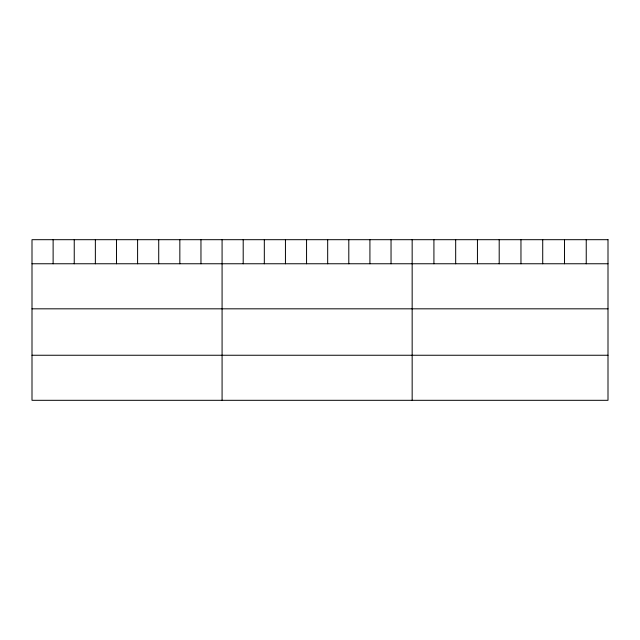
<?xml version="1.0" encoding="UTF-8"?>
<svg xmlns="http://www.w3.org/2000/svg" width="640" height="640" viewBox="0 0 640 640"><rect width="100%" height="100%" fill="white"/><g stroke="black" fill="none" stroke-linecap="round" stroke-linejoin="round"><path stroke-width="0.96" d="M32 263.76L608 263.76M32 308.824L608 308.824M32 355.248L608 355.248M586.24 239.688L586.24 263.76M564.48 239.688L564.48 263.76M542.72 239.688L542.72 263.76M520.96 239.688L520.96 263.76M499.2 239.688L499.2 263.76M477.44 239.688L477.44 263.76M455.68 239.688L455.68 263.76M433.92 239.688L433.92 263.76M412.16 239.688L412.16 400.312M391.04 239.688L391.04 263.76M369.92 239.688L369.92 263.76M348.8 239.688L348.8 263.76M327.68 239.688L327.68 263.76M306.56 239.688L306.56 263.76M285.44 239.688L285.44 263.76M264.32 239.688L264.32 263.76M243.2 239.688L243.2 263.76M222.08 239.688L222.08 400.312M200.96 239.688L200.96 263.76M179.84 239.688L179.84 263.76M158.72 239.688L158.72 263.76M137.6 239.688L137.6 263.76M116.48 239.688L116.48 263.76M95.36 239.688L95.36 263.76M74.24 239.688L74.24 263.76M53.12 239.688L53.12 263.76M608 239.688L32 239.688L32 400.312L608 400.312L608 239.688"/></g></svg>
